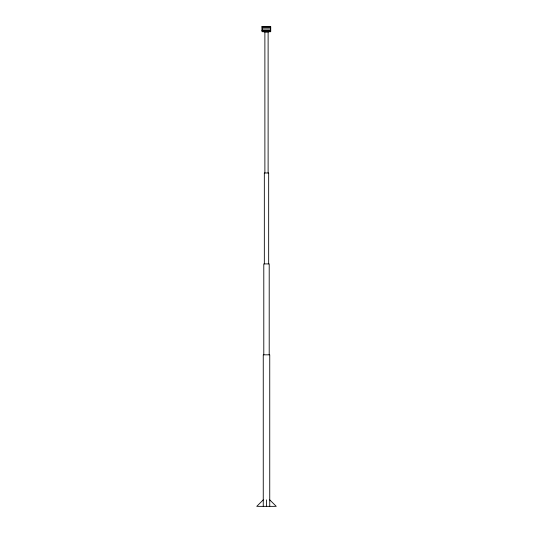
<?xml version="1.0" encoding="UTF-8"?>
<svg xmlns="http://www.w3.org/2000/svg" width="533" height="533" viewBox="0 0 533 533"><rect width="100%" height="100%" fill="white"/><g stroke="black" fill="none" stroke-linecap="round" stroke-linejoin="round"><path stroke-width="0.8" d="M262.049 26.65L262.043 31.713L270.704 31.727L270.711 26.663L262.049 26.65L270.711 26.663M262.263 30.514L262.263 29.648M263.255 499.854L256.759 506.35L276.241 506.35L269.745 499.854M262.263 30.274L270.491 30.274L270.491 31.141A10.2 10.2 0 0 1 262.263 31.141L262.263 30.268M262.049 28.895L270.711 28.909M270.711 27.569L262.049 27.556M270.704 30.528L262.049 30.521M269.745 506.35L269.745 354.825L263.255 354.825L263.255 506.35M269.205 354.825L269.205 263.908L263.795 263.908L263.795 354.825M268.665 263.908L268.665 172.992L264.335 172.992L264.335 263.908M268.119 31.913L268.119 172.992M266.5 499.854L266.5 506.35M264.881 32.053L264.881 172.992M266.573 31.747A1.626 1.626 0 0 1 266.154 31.707"/></g></svg>
